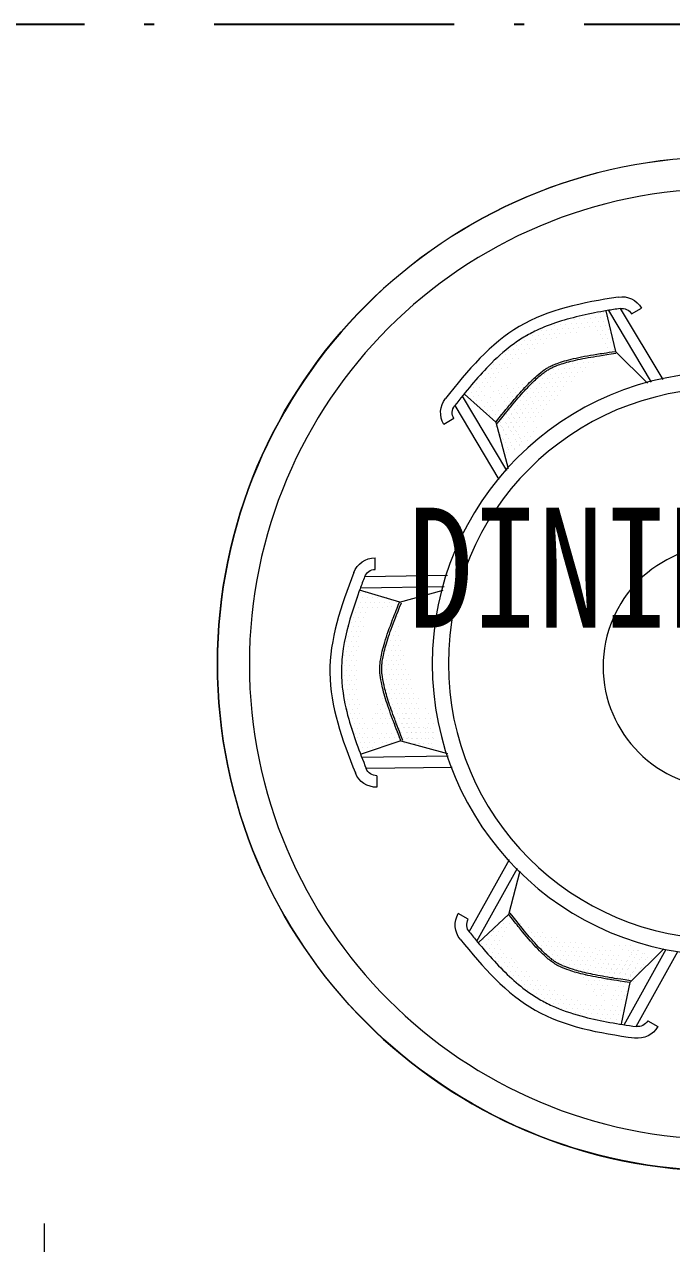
# Model space of a CAD drawing. Extents: x 164940 to 3842273, y 640355 to 1124023.
# Drawn here: x 3653367 to 3654986, y 1102627 to 1105677 of the extents above; entities that cross this region are included whole.
import ezdxf

# ---------------------------------------------------------------- set-up
doc = ezdxf.new("R2010")
doc.units = 0
doc.header["$LTSCALE"] = 1000
doc.header["$MEASUREMENT"] = 0
doc.linetypes.add('ACAD_ISO10W100', pattern=[18.5, 12, -3, 0.5, -3])
doc.linetypes.add('DOTE', pattern=[2.42, 2, -0.2, 0.02, -0.2])
doc.layers.add('-家具', color=33, linetype='Continuous', lineweight=9)
doc.layers.add('DOTE', color=1, linetype='DOTE')
doc.styles.add('-黑体', font='SIMHEI.TTF', dxfattribs={"width": 0.8})

# ---------------------------------------------------------------- blocks, each defined once
blk = doc.blocks.new('A$C24093FC7')
for p, q in [((294.6, 1002.7), (174.9, 802.3)), ((262.7, 987.2), (234.5, 1003.8)), ((328.3, 997.2), (207.3, 794.6)), ((740.5, 755.2), (615.3, 545.8)), ((761.5, 728.6), (637.1, 520.3)), ((739.1, 752.5), (739.1, 752.5)), ((764.4, 692), (792.6, 675.4)), ((986.3, 266.1), (986.5, 298.8)), ((1015.6, 246.2), (782.3, 249.7)), ((1027.7, 214.3), (791.8, 217.8)), ((911.1, 173.2), (911.1, 173.2)), ((1024.2, -263.7), (780.3, -260)), ((1021.3, -263.9), (1021.3, -263.9)), ((1011.7, -295.2), (769.2, -291.6)), ((981.5, -316), (981.2, -348.7)), ((699.4, -782.9), (584.5, -576.8)), ((721, -756.5), (607.4, -552.6)), ((723.6, -721.1), (752, -705)), ((250.2, -1023.8), (132.1, -811.9)), ((283.8, -1018.9), (165, -805.8)), ((217.1, -1008), (188.6, -1024.1))]:
    blk.add_line(p, q)
at = {"color": 8}
for p, q in [((307.4, 880.8), (334.9, 996)), ((308.1, 881.5), (217.6, 791.9)), ((917.5, 173.9), (794.6, 207.5)), ((267.9, -900), (291.8, -1016))]:
    blk.add_line(p, q, dxfattribs=at)
at = {"color": 8, "linetype": 'Continuous'}
for p, q in [((327, 967), (327, 967)), ((334, 978.7), (334, 978.7)), ((341, 990.4), (341, 990.4)), ((342.2, 965.9), (342.2, 965.9)), ((349.2, 977.6), (349.2, 977.6)), ((356.2, 989.3), (356.2, 989.3)), ((357.4, 964.7), (357.4, 964.7)), ((364.4, 976.4), (364.4, 976.4)), ((371.4, 988.2), (371.4, 988.2)), ((372.6, 963.6), (372.6, 963.6)), ((379.6, 975.3), (379.6, 975.3)), ((394.8, 974.2), (394.8, 974.2)), ((410, 973), (410, 973)), ((425.2, 971.9), (425.2, 971.9)), ((440.4, 970.7), (440.4, 970.7)), ((321.2, 930.7), (321.2, 930.7)), ((328.2, 942.5), (328.2, 942.5)), ((335.2, 954.2), (335.2, 954.2)), ((336.4, 929.6), (336.4, 929.6)), ((343.4, 941.3), (343.4, 941.3)), ((350.4, 953), (350.4, 953)), ((358.6, 940.2), (358.6, 940.2)), ((365.6, 951.9), (365.6, 951.9)), ((380.8, 950.7), (380.8, 950.7)), ((387.8, 962.4), (387.8, 962.4)), ((396, 949.6), (396, 949.6)), ((403, 961.3), (403, 961.3)), ((411.2, 948.5), (411.2, 948.5)), ((418.2, 960.2), (418.2, 960.2)), ((419.4, 935.6), (419.4, 935.6)), ((426.4, 947.3), (426.4, 947.3)), ((433.4, 959), (433.4, 959)), ((434.7, 934.5), (434.7, 934.5)), ((441.7, 946.2), (441.7, 946.2)), ((448.7, 957.9), (448.7, 957.9)), ((449.9, 933.3), (449.9, 933.3)), ((456.9, 945), (456.9, 945)), ((463.9, 956.7), (463.9, 956.7)), ((465.1, 932.2), (465.1, 932.2)), ((472.1, 943.9), (472.1, 943.9)), ((479.1, 955.6), (479.1, 955.6)), ((480.3, 931), (480.3, 931)), ((487.3, 942.7), (487.3, 942.7)), ((494.3, 954.4), (494.3, 954.4)), ((495.5, 929.9), (495.5, 929.9)), ((502.5, 941.6), (502.5, 941.6)), ((517.7, 940.5), (517.7, 940.5)), ((532.9, 939.3), (532.9, 939.3)), ((314.2, 919), (314.2, 919)), ((322.4, 906.2), (322.4, 906.2)), ((329.4, 917.9), (329.4, 917.9)), ((337.6, 905), (337.6, 905)), ((344.6, 916.7), (344.6, 916.7)), ((351.6, 928.5), (351.6, 928.5)), ((473.3, 919.3), (473.3, 919.3)), ((488.5, 918.2), (488.5, 918.2)), ((503.7, 917), (503.7, 917)), ((510.7, 928.7), (510.7, 928.7)), ((511.9, 904.2), (511.9, 904.2)), ((518.9, 915.9), (518.9, 915.9)), ((525.9, 927.6), (525.9, 927.6)), ((527.1, 903), (527.1, 903)), ((534.1, 914.7), (534.1, 914.7)), ((541.1, 926.5), (541.1, 926.5)), ((542.3, 901.9), (542.3, 901.9)), ((549.3, 913.6), (549.3, 913.6)), ((556.3, 925.3), (556.3, 925.3)), ((557.6, 900.8), (557.6, 900.8)), ((564.5, 912.5), (564.5, 912.5)), ((572.8, 899.6), (572.8, 899.6)), ((579.8, 911.3), (579.8, 911.3)), ((588, 898.5), (588, 898.5)), ((305.5, 875.7), (305.5, 875.7)), ((312.5, 887.4), (312.5, 887.4)), ((330.6, 893.3), (330.6, 893.3)), ((345.6, 865.3), (345.6, 865.3)), ((391.3, 861.8), (391.3, 861.8)), ((406.5, 860.7), (406.5, 860.7)), ((535.3, 890.2), (535.3, 890.2)), ((550.6, 889), (550.6, 889)), ((558.8, 876.2), (558.8, 876.2)), ((565.8, 887.9), (565.8, 887.9)), ((574, 875), (574, 875)), ((581, 886.8), (581, 886.8)), ((582.2, 862.2), (582.2, 862.2)), ((589.2, 873.9), (589.2, 873.9)), ((596.2, 885.6), (596.2, 885.6)), ((597.4, 861), (597.4, 861)), ((604.4, 872.8), (604.4, 872.8)), ((611.4, 884.5), (611.4, 884.5)), ((619.6, 871.6), (619.6, 871.6)), ((369.1, 851.3), (369.1, 851.3)), ((384.3, 850.1), (384.3, 850.1)), ((392.5, 837.3), (392.5, 837.3)), ((399.5, 849), (399.5, 849)), ((407.7, 836.1), (407.7, 836.1)), ((414.7, 847.8), (414.7, 847.8)), ((422.9, 835), (422.9, 835)), ((429.9, 846.7), (429.9, 846.7)), ((438.1, 833.8), (438.1, 833.8)), ((445.1, 845.6), (445.1, 845.6)), ((453.3, 832.7), (453.3, 832.7)), ((460.3, 844.4), (460.3, 844.4)), ((468.5, 831.6), (468.5, 831.6)), ((475.5, 843.3), (475.5, 843.3)), ((483.7, 830.4), (483.7, 830.4)), ((498.9, 829.3), (498.9, 829.3)), ((605.6, 848.2), (605.6, 848.2)), ((612.6, 859.9), (612.6, 859.9)), ((613.8, 835.3), (613.8, 835.3)), ((620.8, 847.1), (620.8, 847.1)), ((627.8, 858.8), (627.8, 858.8)), ((629, 834.2), (629, 834.2)), ((636, 845.9), (636, 845.9)), ((643, 857.6), (643, 857.6)), ((644.2, 833.1), (644.2, 833.1)), ((651.2, 844.8), (651.2, 844.8)), ((659.4, 831.9), (659.4, 831.9)), ((674.7, 830.8), (674.7, 830.8)), ((400.7, 824.4), (400.7, 824.4)), ((415.9, 823.3), (415.9, 823.3)), ((424.1, 810.4), (424.1, 810.4)), ((431.1, 822.1), (431.1, 822.1)), ((432.3, 797.6), (432.3, 797.6)), ((439.3, 809.3), (439.3, 809.3)), ((446.3, 821), (446.3, 821)), ((447.5, 796.4), (447.5, 796.4)), ((454.5, 808.1), (454.5, 808.1)), ((461.5, 819.8), (461.5, 819.8)), ((462.7, 795.3), (462.7, 795.3)), ((469.7, 807), (469.7, 807)), ((476.7, 818.7), (476.7, 818.7)), ((477.9, 794.1), (477.9, 794.1)), ((484.9, 805.8), (484.9, 805.8)), ((491.9, 817.6), (491.9, 817.6)), ((493.2, 793), (493.2, 793)), ((500.2, 804.7), (500.2, 804.7)), ((507.2, 816.4), (507.2, 816.4)), ((508.4, 791.9), (508.4, 791.9)), ((515.4, 803.6), (515.4, 803.6)), ((522.4, 815.3), (522.4, 815.3)), ((530.6, 802.4), (530.6, 802.4)), ((545.8, 801.3), (545.8, 801.3)), ((637.2, 821.3), (637.2, 821.3)), ((645.5, 808.5), (645.5, 808.5)), ((652.4, 820.2), (652.4, 820.2)), ((653.7, 795.6), (653.7, 795.6)), ((660.7, 807.3), (660.7, 807.3)), ((667.7, 819.1), (667.7, 819.1)), ((668.9, 794.5), (668.9, 794.5)), ((675.9, 806.2), (675.9, 806.2)), ((682.9, 817.9), (682.9, 817.9)), ((684.1, 793.4), (684.1, 793.4)), ((691.1, 805.1), (691.1, 805.1)), ((699.3, 792.2), (699.3, 792.2)), ((455.7, 783.6), (455.7, 783.6)), ((464, 770.7), (464, 770.7)), ((470.9, 782.4), (470.9, 782.4)), ((472.2, 757.9), (472.2, 757.9)), ((479.2, 769.6), (479.2, 769.6)), ((486.2, 781.3), (486.2, 781.3)), ((494.4, 768.4), (494.4, 768.4)), ((501.4, 780.1), (501.4, 780.1)), ((509.6, 767.3), (509.6, 767.3)), ((516.6, 779), (516.6, 779)), ((523.6, 790.7), (523.6, 790.7)), ((524.8, 766.1), (524.8, 766.1)), ((531.8, 777.9), (531.8, 777.9)), ((538.8, 789.6), (538.8, 789.6)), ((540, 765), (540, 765)), ((547, 776.7), (547, 776.7)), ((555.2, 763.9), (555.2, 763.9)), ((559.3, 768.5), (559.3, 768.5)), ((562.2, 775.6), (562.2, 775.6)), ((566.3, 780.2), (566.3, 780.2)), ((569.2, 787.3), (569.2, 787.3)), ((581.5, 779.1), (581.5, 779.1)), ((588.5, 790.8), (588.5, 790.8)), ((589.7, 766.2), (589.7, 766.2)), ((596.7, 777.9), (596.7, 777.9)), ((605, 765.1), (605, 765.1)), ((612, 776.8), (612, 776.8)), ((614.8, 783.9), (614.8, 783.9)), ((620.2, 763.9), (620.2, 763.9)), ((630, 782.7), (630, 782.7)), ((635.4, 762.8), (635.4, 762.8)), ((638.3, 769.9), (638.3, 769.9)), ((645.5, 682), (734, 760.7)), ((653.5, 768.7), (653.5, 768.7)), ((661.9, 782.8), (661.9, 782.8)), ((677.1, 781.6), (677.1, 781.6)), ((678.3, 757.1), (678.3, 757.1)), ((685.3, 768.8), (685.3, 768.8)), ((692.3, 780.5), (692.3, 780.5)), ((700.5, 767.6), (700.5, 767.6)), ((707.5, 779.4), (707.5, 779.4)), ((715.7, 766.5), (715.7, 766.5)), ((730.9, 765.4), (730.9, 765.4)), ((480.4, 745), (480.4, 745)), ((487.4, 756.7), (487.4, 756.7)), ((495.6, 743.9), (495.6, 743.9)), ((502.6, 755.6), (502.6, 755.6)), ((503.8, 731), (503.8, 731)), ((510.8, 742.7), (510.8, 742.7)), ((517.8, 754.4), (517.8, 754.4)), ((519, 729.9), (519, 729.9)), ((526, 741.6), (526, 741.6)), ((533, 753.3), (533, 753.3)), ((538.3, 733.4), (538.3, 733.4)), ((541.2, 740.4), (541.2, 740.4)), ((548.2, 752.2), (548.2, 752.2)), ((553.5, 732.2), (553.5, 732.2)), ((560.5, 743.9), (560.5, 743.9)), ((567.5, 755.6), (567.5, 755.6)), ((568.8, 731.1), (568.8, 731.1)), ((575.8, 742.8), (575.8, 742.8)), ((584, 729.9), (584, 729.9)), ((598, 753.4), (598, 753.4)), ((599.2, 728.8), (599.2, 728.8)), ((606.2, 740.5), (606.2, 740.5)), ((613.2, 752.2), (613.2, 752.2)), ((614.4, 727.6), (614.4, 727.6)), ((621.4, 739.4), (621.4, 739.4)), ((628.4, 751.1), (628.4, 751.1)), ((646.2, 727.7), (646.2, 727.7)), ((653.2, 739.4), (653.2, 739.4)), ((660.2, 751.1), (660.2, 751.1)), ((661.4, 726.6), (661.4, 726.6)), ((668.4, 738.3), (668.4, 738.3)), ((676.6, 725.4), (676.6, 725.4)), ((676.6, 725.4), (676.6, 725.4)), ((686.5, 744.2), (686.5, 744.2)), ((693.5, 755.9), (693.5, 755.9)), ((701.7, 743.1), (701.7, 743.1)), ((708.7, 754.8), (708.7, 754.8)), ((723.9, 753.6), (723.9, 753.6)), ((512, 718.2), (512, 718.2)), ((517.3, 698.2), (517.3, 698.2)), ((524.3, 709.9), (524.3, 709.9)), ((531.3, 721.6), (531.3, 721.6)), ((532.5, 697.1), (532.5, 697.1)), ((539.5, 708.8), (539.5, 708.8)), ((546.5, 720.5), (546.5, 720.5)), ((547.8, 695.9), (547.8, 695.9)), ((554.8, 707.7), (554.8, 707.7)), ((561.8, 719.4), (561.8, 719.4)), ((563, 694.8), (563, 694.8)), ((570, 706.5), (570, 706.5)), ((571.4, 708.9), (571.4, 708.9)), ((577, 718.2), (577, 718.2)), ((578.2, 693.7), (578.2, 693.7)), ((579.6, 696), (579.6, 696)), ((585.2, 705.4), (585.2, 705.4)), ((586.6, 707.7), (586.6, 707.7)), ((592.2, 717.1), (592.2, 717.1)), ((593.4, 692.5), (593.4, 692.5)), ((594.8, 694.9), (594.8, 694.9)), ((600.4, 704.2), (600.4, 704.2)), ((601.8, 706.6), (601.8, 706.6)), ((607.4, 715.9), (607.4, 715.9)), ((608.6, 691.4), (608.6, 691.4)), ((610, 693.7), (610, 693.7)), ((615.6, 703.1), (615.6, 703.1)), ((617, 705.4), (617, 705.4)), ((625.2, 692.6), (625.2, 692.6)), ((625.2, 692.6), (625.2, 692.6)), ((632.2, 704.3), (632.2, 704.3)), ((632.2, 704.3), (632.2, 704.3)), ((639.2, 716), (639.2, 716)), ((639.2, 716), (639.2, 716)), ((640.4, 691.4), (640.4, 691.4)), ((640.4, 691.4), (640.4, 691.4)), ((647.4, 703.2), (647.4, 703.2)), ((647.4, 703.2), (647.4, 703.2)), ((654.4, 714.9), (654.4, 714.9)), ((654.4, 714.9), (654.4, 714.9)), ((662.6, 702), (662.6, 702)), ((662.6, 702), (662.6, 702)), ((669.6, 713.7), (669.6, 713.7)), ((669.6, 713.7), (669.6, 713.7)), ((532.2, 667.1), (532.2, 667.1)), ((540.4, 654.3), (540.4, 654.3)), ((540.8, 684.2), (540.8, 684.2)), ((556, 683.1), (556, 683.1)), ((564.2, 670.2), (564.2, 670.2)), ((571.2, 681.9), (571.2, 681.9)), ((579.4, 669.1), (579.4, 669.1)), ((586.4, 680.8), (586.4, 680.8)), ((587.6, 656.2), (587.6, 656.2)), ((589, 658.6), (589, 658.6)), ((594.6, 667.9), (594.6, 667.9)), ((596, 670.3), (596, 670.3)), ((601.6, 679.7), (601.6, 679.7)), ((602.8, 655.1), (602.8, 655.1)), ((603, 682), (603, 682)), ((604.2, 657.5), (604.2, 657.5)), ((604.2, 657.5), (604.2, 657.5)), ((609.8, 666.8), (609.8, 666.8)), ((645.5, 682), (610.6, 550.9)), ((611.2, 669.2), (611.2, 669.2)), ((611.2, 669.2), (611.2, 669.2)), ((616.8, 678.5), (616.8, 678.5)), ((618.2, 680.9), (618.2, 680.9)), ((618.2, 680.9), (618.2, 680.9)), ((623.3, 657.7), (623.3, 657.7)), ((624.7, 660.1), (624.7, 660.1)), ((624.7, 660.1), (624.7, 660.1)), ((626.4, 668), (626.4, 668)), ((626.4, 668), (626.4, 668)), ((630.3, 669.4), (630.3, 669.4)), ((631.7, 671.8), (631.7, 671.8)), ((631.7, 671.8), (631.7, 671.8)), ((633.4, 679.7), (633.4, 679.7)), ((633.4, 679.7), (633.4, 679.7)), ((639.9, 658.9), (639.9, 658.9)), ((639.9, 658.9), (639.9, 658.9)), ((646.9, 670.6), (646.9, 670.6)), ((548.6, 641.4), (548.6, 641.4)), ((555.6, 653.1), (555.6, 653.1)), ((556.8, 628.6), (556.8, 628.6)), ((563.8, 640.3), (563.8, 640.3)), ((572.1, 627.4), (572.1, 627.4)), ((575, 635.2), (575, 635.2)), ((579.1, 639.1), (579.1, 639.1)), ((582, 646.9), (582, 646.9)), ((587.3, 626.3), (587.3, 626.3)), ((590.2, 634), (590.2, 634)), ((590.2, 634), (590.2, 634)), ((597.2, 645.7), (597.2, 645.7)), ((597.2, 645.7), (597.2, 645.7)), ((603.7, 624.9), (603.7, 624.9)), ((603.7, 624.9), (603.7, 624.9)), ((610.7, 636.6), (610.7, 636.6)), ((610.7, 636.6), (610.7, 636.6)), ((616.3, 646), (616.3, 646)), ((617.7, 648.3), (617.7, 648.3)), ((617.7, 648.3), (617.7, 648.3)), ((619.4, 623), (619.4, 623)), ((619.4, 623), (619.4, 623)), ((625, 632.4), (625, 632.4)), ((626.4, 634.7), (626.4, 634.7)), ((626.4, 634.7), (626.4, 634.7)), ((632, 644.1), (632, 644.1)), ((633.4, 646.4), (633.4, 646.4)), ((633.4, 646.4), (633.4, 646.4)), ((579.1, 617.7), (579.1, 617.7)), ((580.3, 614.6), (580.3, 614.6)), ((592.6, 608.6), (592.6, 608.6)), ((593.8, 605.5), (593.8, 605.5)), ((600.8, 617.2), (600.8, 617.2)), ((609.5, 603.6), (609.5, 603.6)), ((612.4, 611.3), (612.4, 611.3)), ((612.4, 611.3), (612.4, 611.3)), ((616.9, 596), (616.9, 596)), ((616.9, 596), (616.9, 596)), ((916.5, 174.2), (1030, 208)), ((924.8, 173), (924.8, 173)), ((946, 173.9), (946, 173.9)), ((953, 187.4), (953, 187.4)), ((959.6, 173.7), (959.6, 173.7)), ((966.6, 187.2), (966.6, 187.2)), ((973.3, 173.5), (973.3, 173.5)), ((980.3, 187), (980.3, 187)), ((986.9, 173.3), (986.9, 173.3)), ((993.9, 186.8), (993.9, 186.8)), ((1000.5, 173.1), (1000.5, 173.1)), ((1001, 200.3), (1001, 200.3)), ((1007.6, 186.6), (1007.6, 186.6)), ((1014.2, 172.9), (1014.2, 172.9)), ((1014.6, 200.1), (1014.6, 200.1)), ((1021.2, 186.4), (1021.2, 186.4)), ((1027.8, 172.6), (1027.8, 172.6)), ((1028.2, 199.9), (1028.2, 199.9)), ((1034.9, 186.2), (1034.9, 186.2)), ((1041.5, 172.4), (1041.5, 172.4)), ((939, 160.3), (939, 160.3)), ((952.6, 160.1), (952.6, 160.1)), ((966.2, 159.9), (966.2, 159.9)), ((979.9, 159.7), (979.9, 159.7)), ((993.5, 159.5), (993.5, 159.5)), ((1007.2, 159.3), (1007.2, 159.3)), ((1013.8, 145.6), (1013.8, 145.6)), ((1020.8, 159.1), (1020.8, 159.1)), ((1027.4, 145.4), (1027.4, 145.4)), ((1034.4, 158.9), (1034.4, 158.9)), ((1041.1, 145.2), (1041.1, 145.2)), ((921.7, 106), (921.7, 106)), ((922.2, 133.3), (922.2, 133.3)), ((1020, 104.5), (1020, 104.5)), ((1020.4, 131.8), (1020.4, 131.8)), ((1027, 118.1), (1027, 118.1)), ((1033.6, 104.3), (1033.6, 104.3)), ((1034, 131.6), (1034, 131.6)), ((1040.6, 117.9), (1040.6, 117.9)), ((1047.3, 104.1), (1047.3, 104.1)), ((1047.7, 131.4), (1047.7, 131.4)), ((1054.3, 117.7), (1054.3, 117.7)), ((1060.9, 103.9), (1060.9, 103.9)), ((921.3, 78.7), (921.3, 78.7)), ((928.4, 92.3), (928.4, 92.3)), ((935, 78.5), (935, 78.5)), ((942, 92.1), (942, 92.1)), ((948.6, 78.3), (948.6, 78.3)), ((1026.6, 90.8), (1026.6, 90.8)), ((1033.2, 77.1), (1033.2, 77.1)), ((1040.2, 90.6), (1040.2, 90.6)), ((1046.8, 76.9), (1046.8, 76.9)), ((1053.9, 90.4), (1053.9, 90.4)), ((1060.5, 76.6), (1060.5, 76.6)), ((913.9, 37.9), (913.9, 37.9)), ((914.3, 65.2), (914.3, 65.2)), ((920.9, 51.5), (920.9, 51.5)), ((927.5, 37.7), (927.5, 37.7)), ((927.9, 65), (927.9, 65)), ((934.6, 51.3), (934.6, 51.3)), ((941.2, 37.5), (941.2, 37.5)), ((941.6, 64.8), (941.6, 64.8)), ((948.2, 51.1), (948.2, 51.1)), ((954.8, 37.3), (954.8, 37.3)), ((1032.8, 49.8), (1032.8, 49.8)), ((1039.4, 36), (1039.4, 36)), ((1039.8, 63.3), (1039.8, 63.3)), ((1046.4, 49.6), (1046.4, 49.6)), ((1053.1, 35.8), (1053.1, 35.8)), ((1053.5, 63.1), (1053.5, 63.1)), ((1060.1, 49.4), (1060.1, 49.4)), ((1066.7, 35.6), (1066.7, 35.6)), ((1067.1, 62.9), (1067.1, 62.9)), ((1073.7, 49.2), (1073.7, 49.2)), ((906.9, 24.4), (906.9, 24.4)), ((913.5, 10.6), (913.5, 10.6)), ((920.5, 24.2), (920.5, 24.2)), ((927.1, 10.4), (927.1, 10.4)), ((934.2, 24), (934.2, 24)), ((940.8, 10.2), (940.8, 10.2)), ((947.8, 23.8), (947.8, 23.8)), ((954.4, 10), (954.4, 10)), ((961.4, 23.6), (961.4, 23.6)), ((968.1, 9.8), (968.1, 9.8)), ((1039, 8.8), (1039, 8.8)), ((1046, 22.3), (1046, 22.3)), ((1052.6, 8.5), (1052.6, 8.5)), ((1059.7, 22.1), (1059.7, 22.1)), ((1066.3, 8.3), (1066.3, 8.3)), ((1073.3, 21.9), (1073.3, 21.9)), ((1079.9, 8.1), (1079.9, 8.1)), ((892.4, -30), (892.4, -30)), ((899.4, -16.4), (899.4, -16.4)), ((906.1, -30.2), (906.1, -30.2)), ((906.5, -2.9), (906.5, -2.9)), ((913.1, -16.6), (913.1, -16.6)), ((919.7, -30.4), (919.7, -30.4)), ((920.1, -3.1), (920.1, -3.1)), ((926.7, -16.8), (926.7, -16.8)), ((933.3, -30.6), (933.3, -30.6)), ((933.7, -3.3), (933.7, -3.3)), ((940.4, -17.1), (940.4, -17.1)), ((947, -30.8), (947, -30.8)), ((947.4, -3.5), (947.4, -3.5)), ((954, -17.3), (954, -17.3)), ((960.6, -31), (960.6, -31)), ((961, -3.7), (961, -3.7)), ((967.6, -17.5), (967.6, -17.5)), ((1038.6, -18.5), (1038.6, -18.5)), ((1045.2, -32.3), (1045.2, -32.3)), ((1045.6, -5), (1045.6, -5)), ((1052.2, -18.7), (1052.2, -18.7)), ((1058.8, -32.5), (1058.8, -32.5)), ((1059.3, -5.2), (1059.3, -5.2)), ((1065.9, -18.9), (1065.9, -18.9)), ((1072.5, -32.7), (1072.5, -32.7)), ((1072.9, -5.4), (1072.9, -5.4)), ((1079.5, -19.1), (1079.5, -19.1)), ((885.4, -43.5), (885.4, -43.5)), ((892, -57.3), (892, -57.3)), ((899, -43.7), (899, -43.7)), ((905.6, -57.5), (905.6, -57.5)), ((912.7, -43.9), (912.7, -43.9)), ((919.3, -57.7), (919.3, -57.7)), ((926.3, -44.1), (926.3, -44.1)), ((932.9, -57.9), (932.9, -57.9)), ((939.9, -44.3), (939.9, -44.3)), ((946.6, -58.1), (946.6, -58.1)), ((953.6, -44.5), (953.6, -44.5)), ((960.2, -58.3), (960.2, -58.3)), ((967.2, -44.7), (967.2, -44.7)), ((1038.2, -45.8), (1038.2, -45.8)), ((1044.8, -59.6), (1044.8, -59.6)), ((1051.8, -46), (1051.8, -46)), ((1058.4, -59.8), (1058.4, -59.8)), ((1065.5, -46.2), (1065.5, -46.2)), ((1072.1, -60), (1072.1, -60)), ((1079.1, -46.4), (1079.1, -46.4)), ((863.4, -98.9), (863.4, -98.9)), ((877, -99.1), (877, -99.1)), ((877.9, -84.3), (877.9, -84.3)), ((885, -70.8), (885, -70.8)), ((890.6, -99.3), (890.6, -99.3)), ((891.6, -84.5), (891.6, -84.5)), ((898.6, -71), (898.6, -71)), ((904.3, -99.5), (904.3, -99.5)), ((905.2, -84.7), (905.2, -84.7)), ((911.8, -98.5), (911.8, -98.5)), ((912.3, -71.2), (912.3, -71.2)), ((918.9, -84.9), (918.9, -84.9)), ((925.5, -98.7), (925.5, -98.7)), ((925.9, -71.4), (925.9, -71.4)), ((932.5, -85.2), (932.5, -85.2)), ((939.1, -98.9), (939.1, -98.9)), ((939.5, -71.6), (939.5, -71.6)), ((945.2, -100.1), (945.2, -100.1)), ((946.2, -85.4), (946.2, -85.4)), ((952.8, -99.1), (952.8, -99.1)), ((953.2, -71.8), (953.2, -71.8)), ((958.8, -100.4), (958.8, -100.4)), ((966.4, -99.3), (966.4, -99.3)), ((966.8, -72), (966.8, -72)), ((1037.4, -100.4), (1037.4, -100.4)), ((1037.8, -73.1), (1037.8, -73.1)), ((1044.4, -86.8), (1044.4, -86.8)), ((1051, -100.6), (1051, -100.6)), ((1051.4, -73.3), (1051.4, -73.3)), ((1058, -87), (1058, -87)), ((1064.6, -100.8), (1064.6, -100.8)), ((1065.1, -73.5), (1065.1, -73.5)), ((1071.7, -87.2), (1071.7, -87.2)), ((843.9, -127.3), (843.9, -127.3)), ((862.9, -126.2), (862.9, -126.2)), ((870, -112.7), (870, -112.7)), ((876.6, -126.4), (876.6, -126.4)), ((883.6, -112.9), (883.6, -112.9)), ((890.2, -126.6), (890.2, -126.6)), ((897.2, -113.1), (897.2, -113.1)), ((903.9, -126.8), (903.9, -126.8)), ((910.9, -113.3), (910.9, -113.3)), ((917.5, -127), (917.5, -127)), ((924.5, -113.5), (924.5, -113.5)), ((931.1, -127.2), (931.1, -127.2)), ((938.2, -113.7), (938.2, -113.7)), ((958.4, -127.6), (958.4, -127.6)), ((965.5, -114.1), (965.5, -114.1)), ((972.1, -127.8), (972.1, -127.8)), ((979.1, -114.3), (979.1, -114.3)), ((1030.3, -113.9), (1030.3, -113.9)), ((1037, -127.7), (1037, -127.7)), ((1044, -114.1), (1044, -114.1)), ((1050.6, -127.9), (1050.6, -127.9)), ((1057.6, -114.3), (1057.6, -114.3)), ((1064.2, -128.1), (1064.2, -128.1)), ((822.8, -168), (822.8, -168)), ((829.8, -154.4), (829.8, -154.4)), ((836.4, -168.2), (836.4, -168.2)), ((836.8, -140.9), (836.8, -140.9)), ((843.5, -154.6), (843.5, -154.6)), ((862.5, -153.5), (862.5, -153.5)), ((869.1, -167.2), (869.1, -167.2)), ((869.6, -139.9), (869.6, -139.9)), ((876.2, -153.7), (876.2, -153.7)), ((882.8, -167.4), (882.8, -167.4)), ((883.2, -140.1), (883.2, -140.1)), ((889.8, -153.9), (889.8, -153.9)), ((892.6, -153.9), (892.6, -153.9)), ((896.4, -167.6), (896.4, -167.6)), ((896.8, -140.4), (896.8, -140.4)), ((899.2, -167.7), (899.2, -167.7)), ((899.6, -140.4), (899.6, -140.4)), ((903.5, -154.1), (903.5, -154.1)), ((906.2, -154.1), (906.2, -154.1)), ((910.1, -167.8), (910.1, -167.8)), ((910.5, -140.6), (910.5, -140.6)), ((912.8, -167.9), (912.8, -167.9)), ((917.1, -154.3), (917.1, -154.3)), ((923.7, -168), (923.7, -168)), ((924.1, -140.8), (924.1, -140.8)), ((930.7, -154.5), (930.7, -154.5)), ((937.3, -168.2), (937.3, -168.2)), ((944.4, -154.7), (944.4, -154.7)), ((951, -168.5), (951, -168.5)), ((951.4, -141.2), (951.4, -141.2)), ((958, -154.9), (958, -154.9)), ((964.6, -168.7), (964.6, -168.7)), ((965, -141.4), (965, -141.4)), ((971.7, -155.1), (971.7, -155.1)), ((978.3, -168.9), (978.3, -168.9)), ((978.7, -141.6), (978.7, -141.6)), ((985.8, -167.8), (985.8, -167.8)), ((986.3, -140.5), (986.3, -140.5)), ((992.9, -154.3), (992.9, -154.3)), ((1015.9, -168.3), (1015.9, -168.3)), ((1022.9, -154.7), (1022.9, -154.7)), ((1029.5, -168.5), (1029.5, -168.5)), ((1029.9, -141.2), (1029.9, -141.2)), ((1036.5, -154.9), (1036.5, -154.9)), ((1043.2, -168.7), (1043.2, -168.7)), ((1043.6, -141.4), (1043.6, -141.4)), ((1050.2, -155.1), (1050.2, -155.1)), ((1056.8, -168.9), (1056.8, -168.9)), ((1057.2, -141.6), (1057.2, -141.6)), ((822.4, -195.2), (822.4, -195.2)), ((824.5, -192.7), (824.5, -192.7)), ((829.4, -181.7), (829.4, -181.7)), ((836, -195.4), (836, -195.4)), ((837.6, -180.4), (837.6, -180.4)), ((843, -181.9), (843, -181.9)), ((844.2, -194.1), (844.2, -194.1)), ((844.2, -194.1), (844.2, -194.1)), ((851.2, -180.6), (851.2, -180.6)), ((857.8, -194.3), (857.8, -194.3)), ((857.8, -194.3), (857.8, -194.3)), ((862.1, -180.8), (862.1, -180.8)), ((864.9, -180.8), (864.9, -180.8)), ((868.7, -194.5), (868.7, -194.5)), ((871.5, -194.5), (871.5, -194.5)), ((871.5, -194.5), (871.5, -194.5)), ((875.8, -181), (875.8, -181)), ((878.5, -181), (878.5, -181)), ((882.4, -194.7), (882.4, -194.7)), ((885.1, -194.8), (885.1, -194.8)), ((885.1, -194.8), (885.1, -194.8)), ((889.4, -181.2), (889.4, -181.2)), ((892.1, -181.2), (892.1, -181.2)), ((896, -194.9), (896, -194.9)), ((898.8, -195), (898.8, -195)), ((898.8, -195), (898.8, -195)), ((903, -181.4), (903, -181.4)), ((905.8, -181.4), (905.8, -181.4)), ((912.4, -195.2), (912.4, -195.2)), ((912.4, -195.2), (912.4, -195.2)), ((916.7, -181.6), (916.7, -181.6)), ((919.4, -181.6), (919.4, -181.6)), ((926, -195.4), (926, -195.4)), ((926, -195.4), (926, -195.4)), ((939.7, -195.6), (939.7, -195.6)), ((939.7, -195.6), (939.7, -195.6)), ((953.3, -195.8), (953.3, -195.8)), ((967, -196), (967, -196)), ((980.6, -196.2), (980.6, -196.2)), ((992.5, -181.6), (992.5, -181.6)), ((1008.8, -181.8), (1008.8, -181.8)), ((1015.5, -195.6), (1015.5, -195.6)), ((1022.5, -182), (1022.5, -182)), ((1029.1, -195.8), (1029.1, -195.8)), ((1036.1, -182.2), (1036.1, -182.2)), ((1042.7, -196), (1042.7, -196)), ((1049.8, -182.4), (1049.8, -182.4)), ((913.4, -218), (782.4, -253.4)), ((821.2, -211.5), (821.2, -211.5)), ((823.3, -208.9), (823.3, -208.9)), ((824.6, -236.3), (824.6, -236.3)), ((824.6, -236.3), (824.6, -236.3)), ((827.4, -226), (827.4, -226)), ((834.9, -211.7), (834.9, -211.7)), ((835.6, -224.7), (835.6, -224.7)), ((835.6, -224.7), (835.6, -224.7)), ((843.1, -210.4), (843.1, -210.4)), ((843.1, -210.4), (843.1, -210.4)), ((849.3, -224.9), (849.3, -224.9)), ((849.3, -224.9), (849.3, -224.9)), ((856.7, -210.6), (856.7, -210.6)), ((856.7, -210.6), (856.7, -210.6)), ((860.1, -225.1), (860.1, -225.1)), ((862.9, -225.1), (862.9, -225.1)), ((862.9, -225.1), (862.9, -225.1)), ((867.6, -210.7), (867.6, -210.7)), ((870.3, -210.8), (870.3, -210.8)), ((870.3, -210.8), (870.3, -210.8)), ((873.8, -225.3), (873.8, -225.3)), ((876.5, -225.3), (876.5, -225.3)), ((876.5, -225.3), (876.5, -225.3)), ((881.2, -210.9), (881.2, -210.9)), ((884, -211), (884, -211)), ((884, -211), (884, -211)), ((890.6, -224.7), (890.6, -224.7)), ((890.6, -224.7), (890.6, -224.7)), ((891.7, -208.5), (891.7, -208.5)), ((891.7, -208.5), (891.7, -208.5)), ((894.9, -211.2), (894.9, -211.2)), ((897.6, -211.2), (897.6, -211.2)), ((897.6, -211.2), (897.6, -211.2)), ((904.2, -224.9), (904.2, -224.9)), ((905.4, -208.7), (905.4, -208.7)), ((905.4, -208.7), (905.4, -208.7)), ((913.4, -218), (1025.8, -255.3)), ((919, -208.9), (919, -208.9)), ((919, -208.9), (919, -208.9)), ((932.7, -209.1), (932.7, -209.1)), ((932.7, -209.1), (932.7, -209.1)), ((939.3, -222.9), (939.3, -222.9)), ((939.3, -222.9), (939.3, -222.9)), ((946.3, -209.3), (946.3, -209.3)), ((946.3, -209.3), (946.3, -209.3)), ((952.9, -223.1), (952.9, -223.1)), ((952.9, -223.1), (952.9, -223.1)), ((959.9, -209.5), (959.9, -209.5)), ((966.6, -223.3), (966.6, -223.3)), ((966.6, -223.3), (966.6, -223.3)), ((973.6, -209.7), (973.6, -209.7)), ((987.8, -222.4), (987.8, -222.4)), ((994.4, -236.2), (994.4, -236.2)), ((994.8, -208.9), (994.8, -208.9)), ((1001.4, -222.6), (1001.4, -222.6)), ((1008, -236.4), (1008, -236.4)), ((1008.4, -209.1), (1008.4, -209.1)), ((1015.1, -222.8), (1015.1, -222.8)), ((1021.7, -236.6), (1021.7, -236.6)), ((1022.1, -209.3), (1022.1, -209.3)), ((1028.7, -223), (1028.7, -223)), ((1035.7, -209.5), (1035.7, -209.5)), ((1014.6, -250.1), (1014.6, -250.1)), ((1028.3, -250.3), (1028.3, -250.3)), ((609.4, -707.6), (577, -584.4)), ((605.6, -702.4), (605.6, -702.4)), ((609.1, -706.6), (695.2, -788)), ((612.2, -714.4), (612.2, -714.4)), ((552.7, -745.2), (552.7, -745.2)), ((576.5, -732), (576.5, -732)), ((608.3, -733), (608.3, -733)), ((615, -744.9), (615, -744.9)), ((621.6, -756.8), (621.6, -756.8)), ((623.6, -732.3), (623.6, -732.3)), ((630.2, -744.2), (630.2, -744.2)), ((636.9, -756.1), (636.9, -756.1)), ((638.8, -731.6), (638.8, -731.6)), ((645.5, -743.5), (645.5, -743.5)), ((652.1, -755.5), (652.1, -755.5)), ((405, -788.5), (405, -788.5)), ((420.2, -787.8), (420.2, -787.8)), ((435.5, -787.2), (435.5, -787.2)), ((450.7, -786.5), (450.7, -786.5)), ((466, -785.8), (466, -785.8)), ((474.6, -773.2), (474.6, -773.2)), ((481.2, -785.1), (481.2, -785.1)), ((489.8, -772.5), (489.8, -772.5)), ((496.4, -784.4), (496.4, -784.4)), ((505, -771.8), (505, -771.8)), ((511.7, -783.7), (511.7, -783.7)), ((513.6, -759.2), (513.6, -759.2)), ((520.3, -771.1), (520.3, -771.1)), ((526.9, -783), (526.9, -783)), ((528.9, -758.5), (528.9, -758.5)), ((535.5, -770.4), (535.5, -770.4)), ((542.1, -782.4), (542.1, -782.4)), ((544.1, -757.8), (544.1, -757.8)), ((550.7, -769.8), (550.7, -769.8)), ((628.3, -768.7), (628.3, -768.7)), ((634.9, -780.7), (634.9, -780.7)), ((643.5, -768.1), (643.5, -768.1)), ((650.1, -780), (650.1, -780)), ((658.7, -767.4), (658.7, -767.4)), ((665.4, -779.3), (665.4, -779.3)), ((672, -791.2), (672, -791.2)), ((674, -766.7), (674, -766.7)), ((680.6, -778.6), (680.6, -778.6)), ((687.3, -790.5), (687.3, -790.5)), ((267.9, -900), (171.8, -804.3)), ((227.5, -816.9), (227.5, -816.9)), ((230.7, -817.5), (230.7, -817.5)), ((242.1, -809.8), (242.1, -809.8)), ((245.4, -810.4), (245.4, -810.4)), ((248.7, -821.7), (248.7, -821.7)), ((257.3, -809.1), (257.3, -809.1)), ((262.6, -815.6), (262.6, -815.6)), ((264, -821), (264, -821)), ((265.9, -796.5), (265.9, -796.5)), ((272.6, -808.4), (272.6, -808.4)), ((281.2, -795.8), (281.2, -795.8)), ((287.8, -807.8), (287.8, -807.8)), ((296.4, -795.2), (296.4, -795.2)), ((298.3, -823.7), (298.3, -823.7)), ((311.6, -794.5), (311.6, -794.5)), ((313.6, -823), (313.6, -823)), ((322.2, -810.4), (322.2, -810.4)), ((328.8, -822.3), (328.8, -822.3)), ((337.4, -809.7), (337.4, -809.7)), ((344.1, -821.7), (344.1, -821.7)), ((346, -797.1), (346, -797.1)), ((352.7, -809.1), (352.7, -809.1)), ((359.3, -821), (359.3, -821)), ((365.9, -802.5), (365.9, -802.5)), ((372.6, -814.4), (372.6, -814.4)), ((381.2, -801.8), (381.2, -801.8)), ((387.8, -813.7), (387.8, -813.7)), ((394.5, -825.6), (394.5, -825.6)), ((396.4, -801.1), (396.4, -801.1)), ((403.1, -813), (403.1, -813)), ((409.7, -825), (409.7, -825)), ((411.7, -800.4), (411.7, -800.4)), ((418.3, -812.4), (418.3, -812.4)), ((424.9, -824.3), (424.9, -824.3)), ((426.9, -799.8), (426.9, -799.8)), ((433.5, -811.7), (433.5, -811.7)), ((440.2, -823.6), (440.2, -823.6)), ((442.1, -799.1), (442.1, -799.1)), ((448.8, -811), (448.8, -811)), ((455.4, -822.9), (455.4, -822.9)), ((457.4, -798.4), (457.4, -798.4)), ((464, -810.3), (464, -810.3)), ((470.7, -822.2), (470.7, -822.2)), ((472.6, -797.7), (472.6, -797.7)), ((479.2, -809.6), (479.2, -809.6)), ((485.9, -821.5), (485.9, -821.5)), ((487.8, -797), (487.8, -797)), ((494.5, -808.9), (494.5, -808.9)), ((501.1, -820.8), (501.1, -820.8)), ((503.1, -796.3), (503.1, -796.3)), ((509.7, -808.2), (509.7, -808.2)), ((518.3, -795.6), (518.3, -795.6)), ((624.4, -817.8), (624.4, -817.8)), ((633, -805.2), (633, -805.2)), ((639.6, -817.1), (639.6, -817.1)), ((641.5, -792.6), (641.5, -792.6)), ((648.2, -804.5), (648.2, -804.5)), ((654.8, -816.4), (654.8, -816.4)), ((656.8, -791.9), (656.8, -791.9)), ((663.4, -803.8), (663.4, -803.8)), ((670.1, -815.7), (670.1, -815.7)), ((678.7, -803.1), (678.7, -803.1)), ((207.7, -832.3), (207.7, -832.3)), ((207.7, -832.3), (207.7, -832.3)), ((218, -829.6), (218, -829.6)), ((223.2, -836), (223.2, -836)), ((223.2, -836), (223.2, -836)), ((229.8, -847.9), (229.8, -847.9)), ((229.8, -847.9), (229.8, -847.9)), ((234.1, -828.9), (234.1, -828.9)), ((235.1, -857.4), (235.1, -857.4)), ((236.5, -859.8), (236.5, -859.8)), ((236.5, -859.8), (236.5, -859.8)), ((239.3, -835.3), (239.3, -835.3)), ((239.3, -835.3), (239.3, -835.3)), ((246, -847.2), (246, -847.2)), ((246, -847.2), (246, -847.2)), ((251.3, -856.7), (251.3, -856.7)), ((252.6, -859.1), (252.6, -859.1)), ((252.6, -859.1), (252.6, -859.1)), ((254, -828.2), (254, -828.2)), ((254, -828.2), (254, -828.2)), ((260.6, -840.1), (260.6, -840.1)), ((260.6, -840.1), (260.6, -840.1)), ((265.9, -849.6), (265.9, -849.6)), ((267.3, -852), (267.3, -852)), ((267.3, -852), (267.3, -852)), ((269.2, -827.5), (269.2, -827.5)), ((274.5, -837), (274.5, -837)), ((275.9, -839.4), (275.9, -839.4)), ((281.2, -848.9), (281.2, -848.9)), ((282.5, -851.3), (282.5, -851.3)), ((289.8, -836.3), (289.8, -836.3)), ((296.4, -848.2), (296.4, -848.2)), ((303, -860.1), (303, -860.1)), ((305, -835.6), (305, -835.6)), ((311.6, -847.5), (311.6, -847.5)), ((313, -849.9), (313, -849.9)), ((318.3, -859.5), (318.3, -859.5)), ((320.2, -834.9), (320.2, -834.9)), ((326.9, -846.9), (326.9, -846.9)), ((328.2, -849.3), (328.2, -849.3)), ((333.5, -858.8), (333.5, -858.8)), ((335.5, -834.3), (335.5, -834.3)), ((342.1, -846.2), (342.1, -846.2)), ((348.8, -858.1), (348.8, -858.1)), ((350.7, -833.6), (350.7, -833.6)), ((357.3, -845.5), (357.3, -845.5)), ((364, -857.4), (364, -857.4)), ((365.9, -832.9), (365.9, -832.9)), ((370.6, -838.9), (370.6, -838.9)), ((377.3, -850.8), (377.3, -850.8)), ((379.2, -826.3), (379.2, -826.3)), ((385.9, -838.2), (385.9, -838.2)), ((392.5, -850.2), (392.5, -850.2)), ((401.1, -837.6), (401.1, -837.6)), ((407.7, -849.5), (407.7, -849.5)), ((416.3, -836.9), (416.3, -836.9)), ((423, -848.8), (423, -848.8)), ((431.6, -836.2), (431.6, -836.2)), ((438.2, -848.1), (438.2, -848.1)), ((444.9, -860), (444.9, -860)), ((446.8, -835.5), (446.8, -835.5)), ((453.5, -847.4), (453.5, -847.4)), ((462.1, -834.8), (462.1, -834.8)), ((468.7, -846.7), (468.7, -846.7)), ((477.3, -834.1), (477.3, -834.1)), ((492.5, -833.4), (492.5, -833.4)), ((583.3, -856.3), (583.3, -856.3)), ((591.9, -843.7), (591.9, -843.7)), ((598.6, -855.6), (598.6, -855.6)), ((600.5, -831.1), (600.5, -831.1)), ((607.2, -843), (607.2, -843)), ((613.8, -854.9), (613.8, -854.9)), ((615.8, -830.4), (615.8, -830.4)), ((622.4, -842.3), (622.4, -842.3)), ((629.1, -854.2), (629.1, -854.2)), ((631, -829.7), (631, -829.7)), ((637.6, -841.6), (637.6, -841.6)), ((646.2, -829), (646.2, -829)), ((241.8, -869.4), (241.8, -869.4)), ((243.1, -871.8), (243.1, -871.8)), ((243.1, -871.8), (243.1, -871.8)), ((250.7, -883.6), (250.7, -883.6)), ((250.7, -883.6), (250.7, -883.6)), ((257.9, -868.6), (257.9, -868.6)), ((259.3, -871), (259.3, -871)), ((259.3, -871), (259.3, -871)), ((264.6, -880.6), (264.6, -880.6)), ((265.3, -876.5), (265.3, -876.5)), ((265.3, -876.5), (265.3, -876.5)), ((265.9, -883), (265.9, -883)), ((265.9, -883), (265.9, -883)), ((272, -888.4), (272, -888.4)), ((272, -888.4), (272, -888.4)), ((272.6, -861.5), (272.6, -861.5)), ((273.9, -863.9), (273.9, -863.9)), ((273.9, -863.9), (273.9, -863.9)), ((279.2, -873.4), (279.2, -873.4)), ((280.5, -875.8), (280.5, -875.8)), ((280.5, -875.8), (280.5, -875.8)), ((287.2, -887.7), (287.2, -887.7)), ((287.2, -887.7), (287.2, -887.7)), ((287.8, -860.8), (287.8, -860.8)), ((289.1, -863.2), (289.1, -863.2)), ((294.4, -872.7), (294.4, -872.7)), ((295.8, -875.1), (295.8, -875.1)), ((301.1, -884.7), (301.1, -884.7)), ((302.4, -887.1), (302.4, -887.1)), ((304.4, -862.5), (304.4, -862.5)), ((309.7, -872.1), (309.7, -872.1)), ((311, -874.5), (311, -874.5)), ((316.3, -884), (316.3, -884)), ((319.6, -861.9), (319.6, -861.9)), ((324.9, -871.4), (324.9, -871.4)), ((331.6, -883.3), (331.6, -883.3)), ((340.2, -870.7), (340.2, -870.7)), ((353.4, -894.5), (353.4, -894.5)), ((355.4, -870), (355.4, -870)), ((368.7, -893.8), (368.7, -893.8)), ((370.6, -869.3), (370.6, -869.3)), ((383.9, -862.8), (383.9, -862.8)), ((383.9, -893.2), (383.9, -893.2)), ((385.9, -868.6), (385.9, -868.6)), ((390.6, -874.7), (390.6, -874.7)), ((392.5, -880.6), (392.5, -880.6)), ((397.2, -886.6), (397.2, -886.6)), ((399.2, -862.1), (399.2, -862.1)), ((414.4, -861.4), (414.4, -861.4)), ((421, -873.3), (421, -873.3)), ((429.6, -860.7), (429.6, -860.7)), ((550.9, -882.1), (550.9, -882.1)), ((557.6, -894.1), (557.6, -894.1)), ((559.5, -869.5), (559.5, -869.5)), ((566.2, -881.5), (566.2, -881.5)), ((572.8, -893.4), (572.8, -893.4)), ((574.7, -868.9), (574.7, -868.9)), ((581.4, -880.8), (581.4, -880.8)), ((588, -892.7), (588, -892.7)), ((590, -868.2), (590, -868.2)), ((596.6, -880.1), (596.6, -880.1)), ((605.2, -867.5), (605.2, -867.5)), ((620.5, -866.8), (620.5, -866.8)), ((257.3, -895.6), (257.3, -895.6)), ((276.6, -924.9), (276.6, -924.9)), ((276.6, -924.9), (276.6, -924.9)), ((278.6, -900.3), (278.6, -900.3)), ((278.6, -900.3), (278.6, -900.3)), ((285.2, -912.3), (285.2, -912.3)), ((285.2, -912.3), (285.2, -912.3)), ((291.9, -924.2), (291.9, -924.2)), ((291.9, -924.2), (291.9, -924.2)), ((293.8, -899.7), (293.8, -899.7)), ((293.8, -899.7), (293.8, -899.7)), ((300.5, -911.6), (300.5, -911.6)), ((300.5, -911.6), (300.5, -911.6)), ((307.1, -923.5), (307.1, -923.5)), ((323, -895.9), (323, -895.9)), ((329.6, -907.8), (329.6, -907.8)), ((336.3, -919.7), (336.3, -919.7)), ((338.2, -895.2), (338.2, -895.2)), ((344.8, -907.1), (344.8, -907.1)), ((351.5, -919), (351.5, -919)), ((360.1, -906.4), (360.1, -906.4)), ((366.7, -918.4), (366.7, -918.4)), ((371.4, -924.4), (371.4, -924.4)), ((375.3, -905.8), (375.3, -905.8)), ((390.6, -905.1), (390.6, -905.1)), ((479.4, -922), (479.4, -922)), ((494.7, -921.3), (494.7, -921.3)), ((503.2, -908.7), (503.2, -908.7)), ((509.9, -920.6), (509.9, -920.6)), ((518.5, -908), (518.5, -908)), ((525.1, -919.9), (525.1, -919.9)), ((527.1, -895.4), (527.1, -895.4)), ((533.7, -907.3), (533.7, -907.3)), ((540.4, -919.3), (540.4, -919.3)), ((542.3, -894.7), (542.3, -894.7)), ((549, -906.7), (549, -906.7)), ((555.6, -918.6), (555.6, -918.6)), ((564.2, -906), (564.2, -906)), ((579.4, -905.3), (579.4, -905.3)), ((283.3, -936.8), (283.3, -936.8)), ((283.3, -936.8), (283.3, -936.8)), ((289.9, -948.7), (289.9, -948.7)), ((289.9, -948.7), (289.9, -948.7)), ((298.5, -936.1), (298.5, -936.1)), ((305.2, -948), (305.2, -948)), ((313.8, -935.4), (313.8, -935.4)), ((320.4, -947.3), (320.4, -947.3)), ((339, -950.3), (339, -950.3)), ((342.9, -931.6), (342.9, -931.6)), ((347.6, -937.7), (347.6, -937.7)), ((362.8, -937), (362.8, -937)), ((377.4, -963.2), (377.4, -963.2)), ((392.7, -962.5), (392.7, -962.5)), ((407.9, -961.9), (407.9, -961.9)), ((416.5, -949.3), (416.5, -949.3)), ((423.2, -961.2), (423.2, -961.2)), ((431.8, -948.6), (431.8, -948.6)), ((438.4, -960.5), (438.4, -960.5)), ((447, -947.9), (447, -947.9)), ((453.6, -959.8), (453.6, -959.8)), ((455.6, -935.3), (455.6, -935.3)), ((462.2, -947.2), (462.2, -947.2)), ((468.9, -959.1), (468.9, -959.1)), ((470.8, -934.6), (470.8, -934.6)), ((477.5, -946.5), (477.5, -946.5)), ((484.1, -958.4), (484.1, -958.4)), ((486.1, -933.9), (486.1, -933.9)), ((492.7, -945.8), (492.7, -945.8)), ((499.3, -957.7), (499.3, -957.7)), ((501.3, -933.2), (501.3, -933.2)), ((507.9, -945.1), (507.9, -945.1)), ((516.5, -932.5), (516.5, -932.5)), ((523.2, -944.5), (523.2, -944.5)), ((531.8, -931.9), (531.8, -931.9)), ((547, -931.2), (547, -931.2)), ((292.7, -979.2), (292.7, -979.2)), ((299.3, -991.2), (299.3, -991.2)), ((301.3, -966.6), (301.3, -966.6)), ((307.9, -978.6), (307.9, -978.6)), ((314.5, -990.5), (314.5, -990.5)), ((316.5, -966), (316.5, -966)), ((323.1, -977.9), (323.1, -977.9)), ((329.8, -989.8), (329.8, -989.8)), ((338.4, -977.2), (338.4, -977.2)), ((345, -989.1), (345, -989.1)), ((347, -964.6), (347, -964.6)), ((353.6, -976.5), (353.6, -976.5)), ((360.3, -988.4), (360.3, -988.4)), ((362.2, -963.9), (362.2, -963.9)), ((368.9, -975.8), (368.9, -975.8)), ((375.5, -987.7), (375.5, -987.7)), ((384.1, -975.1), (384.1, -975.1)), ((390.7, -987.1), (390.7, -987.1)), ((399.3, -974.5), (399.3, -974.5)), ((406, -986.4), (406, -986.4)), ((414.6, -973.8), (414.6, -973.8)), ((421.2, -985.7), (421.2, -985.7)), ((429.8, -973.1), (429.8, -973.1)), ((445, -972.4), (445, -972.4)), ((460.3, -971.7), (460.3, -971.7)), ((282.1, -1016.4), (282.1, -1016.4)), ((290.7, -1003.8), (290.7, -1003.8)), ((297.4, -1015.7), (297.4, -1015.7)), ((306, -1003.1), (306, -1003.1)), ((321.2, -1002.4), (321.2, -1002.4)), ((336.4, -1001.7), (336.4, -1001.7)), ((351.7, -1001), (351.7, -1001)), ((366.9, -1000.3), (366.9, -1000.3)), ((382.1, -999.7), (382.1, -999.7))]:
    blk.add_line(p, q, dxfattribs=at)
for centre, radius in [((0, -0.7), 1431.2), ((0, -0.7), 1431.2), ((2.4, 0), 823), ((2.4, 0), 777.2)]:
    blk.add_circle(centre, radius)
at = {"color": 8}
blk.add_circle((0, -0.7), 1341.2, dxfattribs=at)
at = {"color": 8, "linetype": 'Continuous'}
blk.add_circle((0, -8.1), 342.9, dxfattribs=at)
for centre, radius, start, end in [((290.3, 970.9), 64.8, 81.0138, 149.5305), ((290.3, 970.9), 32, 81.0138, 149.5305), ((736.8, 708.2), 32, 329.5305, 38.0472), ((736.8, 708.2), 64.8, 329.5305, 38.0472), ((986, 234.1), 64.8, 21.0138, 89.5305), ((986, 234.1), 32, 21.0138, 89.5305), ((981.8, -284), 64.8, 269.5305, 338.0472), ((981.8, -284), 32, 269.5305, 338.0472), ((695.7, -736.9), 32, 321.0138, 29.5305), ((695.7, -736.9), 64.8, 321.0138, 29.5305), ((245, -992.2), 64.8, 209.5305, 278.0472), ((245, -992.2), 32, 209.5305, 278.0472)]:
    blk.add_arc(centre, radius, start, end)
for points in [[(300.4, 1034.9), (400.5, 1019.1), (596.3, 980.2), (725.4, 827.9), (787.8, 748.2)], [(1046.5, 257.3), (1082.8, 162.7), (1147.1, -26.3), (1079.7, -214.2), (1041.8, -308.2)], [(746, -777.6), (682.3, -856.3), (550.8, -1006.5), (354.3, -1042.2), (254, -1056.3)]]:
    blk.add_open_spline(points, degree=3)
for points in [[(295.3, 1002.6), (307.5, 1000.6), (319.6, 998.7), (355.6, 992.5), (379.3, 988), (448.2, 972.4), (491.5, 959.1), (543.2, 934.8), (555.3, 928.3), (578.7, 914.2), (590.1, 906.4), (623.6, 881.2), (645, 861.9), (698.9, 806.9), (730.5, 768.2), (762, 728)], [(1015.9, 245.5), (1020.3, 234), (1024.7, 222.5), (1037.3, 188.2), (1045.2, 165.5), (1066.2, 98.1), (1076.4, 53.9), (1081.1, -3), (1081.6, -16.7), (1081.1, -44.1), (1080, -57.9), (1075, -99.5), (1068.9, -127.6), (1048.3, -201.9), (1030.5, -248.6), (1011.5, -295.9)], [(720.6, -757), (712.8, -766.6), (705.1, -776.1), (681.7, -804.2), (666, -822.4), (618, -874.3), (584.9, -905.2), (538, -937.8), (526.3, -945.1), (502.3, -958.3), (489.9, -964.3), (451.3, -980.7), (424, -989.5), (349.3, -1008.7), (300, -1016.8), (249.4, -1023.9)]]:
    blk.add_open_spline(points, degree=3, knots=[1.967752, 1.967752, 1.967752, 1.967752, 3.633402, 3.633402, 6.964702, 6.964702, 13.627303, 13.627303, 15.767216, 15.767216, 17.90713, 17.90713, 22.186958, 22.186958, 29.080597, 29.080597, 29.080597, 29.080597])
for points, knots in [([(641.8, 677.9), (614.4, 712.2), (607.7, 720.3), (588.5, 743.5), (576.3, 757.6), (553.9, 782.2), (543.5, 792.7), (524.8, 810.2), (516.5, 817.1), (506.4, 824.5), (503.6, 826.5), (499, 829.4), (497.3, 830.4), (494.5, 832.1), (493.3, 832.7), (490.6, 834.1), (489.2, 834.8), (484.6, 837.1), (481.1, 838.6), (467.5, 844.1), (454.9, 848.3), (424.3, 856.3), (406.2, 860.2), (366, 867.5), (344.1, 870.8), (307.4, 876.1)], [1.967752, 1.967752, 1.967752, 1.967752, 3.538043, 3.538043, 6.678626, 6.678626, 9.819208, 9.819208, 12.95979, 12.95979, 14.380859, 14.380859, 15.394029, 15.394029, 16.139297, 16.139297, 16.884565, 16.884565, 18.375102, 18.375102, 21.995622, 21.995622, 25.616142, 25.616142, 29.080597, 29.080597, 29.080597, 29.080597]), ([(645.5, 682), (618.1, 716.3), (611.1, 724.8), (589.8, 750.4), (576.3, 766), (551.4, 792.6), (540, 803.8), (522.2, 819.5), (515.3, 824.9), (506.7, 830.9), (504.2, 832.6), (500.2, 835.1), (498.7, 835.9), (494.4, 838.4), (491, 840.1), (482.9, 843.8), (478.3, 845.7), (460.8, 852.1), (445.3, 856.8), (407.6, 865.6), (385.5, 869.7), (348.2, 875.7), (335, 877.6), (308.1, 881.5)], [1.978532, 1.978532, 1.978532, 1.978532, 3.634766, 3.634766, 7.177887, 7.177887, 10.721007, 10.721007, 13.47295, 13.47295, 14.744189, 14.744189, 15.613422, 15.613422, 17.351888, 17.351888, 19.090353, 19.090353, 23.076789, 23.076789, 27.063224, 27.063224, 29.080597, 29.080597, 29.080597, 29.080597])]:
    blk.add_open_spline(points, degree=3, knots=knots, dxfattribs=at)
at = {"color": 8}
for points, knots in [([(913.4, -218), (929.4, -177.1), (933.3, -166.8), (944.8, -135.6), (951.5, -116.1), (962.2, -81.2), (966.1, -65.8), (970.8, -42.5), (972, -33.8), (973, -23.3), (973.2, -20.3), (973.3, -15.7), (973.3, -13.9), (973.2, -9), (973, -5.1), (972.2, 3.7), (971.5, 8.6), (968.4, 27), (964.6, 42.8), (953.4, 79.8), (945.9, 101), (932.4, 136.3), (927.5, 148.7), (917.5, 173.9)], [1.978532, 1.978532, 1.978532, 1.978532, 3.634766, 3.634766, 7.177887, 7.177887, 10.721007, 10.721007, 13.47295, 13.47295, 14.744189, 14.744189, 15.613422, 15.613422, 17.351888, 17.351888, 19.090353, 19.090353, 23.076789, 23.076789, 27.063224, 27.063224, 29.080597, 29.080597, 29.080597, 29.080597]), ([(908, -216.9), (924, -176), (927.7, -166.2), (938.2, -137.9), (944.3, -120.3), (954.3, -88.6), (958.3, -74.4), (964, -49.4), (965.8, -38.8), (967.3, -26.3), (967.5, -22.8), (967.8, -17.5), (967.8, -15.5), (967.8, -12.2), (967.8, -10.8), (967.7, -7.9), (967.6, -6.3), (967.2, -1.2), (966.8, 2.6), (964.8, 17.2), (962.1, 30.1), (953.8, 60.7), (948.1, 78.3), (934.2, 116.8), (926.2, 137.4), (912.4, 171.9)], [1.967752, 1.967752, 1.967752, 1.967752, 3.538043, 3.538043, 6.678626, 6.678626, 9.819208, 9.819208, 12.95979, 12.95979, 14.380859, 14.380859, 15.394029, 15.394029, 16.139297, 16.139297, 16.884565, 16.884565, 18.375102, 18.375102, 21.995622, 21.995622, 25.616142, 25.616142, 29.080597, 29.080597, 29.080597, 29.080597]), ([(266.2, -894.8), (309.6, -888.2), (319.9, -886.5), (349.7, -881.4), (367.9, -877.9), (400.4, -870.8), (414.7, -867.1), (439.2, -859.6), (449.3, -855.8), (460.8, -850.8), (464, -849.3), (468.8, -846.9), (470.5, -845.9), (473.4, -844.3), (474.5, -843.6), (477, -842), (478.4, -841.1), (482.6, -838.2), (485.7, -836), (497.3, -826.9), (507.1, -818.1), (529.4, -795.6), (541.9, -781.9), (568.3, -750.7), (582.1, -733.4), (605.1, -704.2)], [1.967752, 1.967752, 1.967752, 1.967752, 3.538043, 3.538043, 6.678626, 6.678626, 9.819208, 9.819208, 12.95979, 12.95979, 14.380859, 14.380859, 15.394029, 15.394029, 16.139297, 16.139297, 16.884565, 16.884565, 18.375102, 18.375102, 21.995622, 21.995622, 25.616142, 25.616142, 29.080597, 29.080597, 29.080597, 29.080597]), ([(267.9, -900), (311.3, -893.4), (322.2, -891.6), (354.9, -886), (375.3, -882.1), (410.7, -873.9), (426.1, -869.6), (448.6, -862), (456.7, -858.7), (466.3, -854.3), (469, -852.9), (473.1, -850.7), (474.6, -849.9), (478.9, -847.3), (482.1, -845.3), (489.3, -840.1), (493.3, -837.1), (507.6, -825.2), (519.4, -814), (545.8, -785.8), (560.5, -768.7), (584.2, -739.4), (592.5, -728.9), (609.4, -707.6)], [1.978532, 1.978532, 1.978532, 1.978532, 3.634766, 3.634766, 7.177887, 7.177887, 10.721007, 10.721007, 13.47295, 13.47295, 14.744189, 14.744189, 15.613422, 15.613422, 17.351888, 17.351888, 19.090353, 19.090353, 23.076789, 23.076789, 27.063224, 27.063224, 29.080597, 29.080597, 29.080597, 29.080597])]:
    blk.add_open_spline(points, degree=3, knots=knots, dxfattribs=at)

msp = doc.modelspace()

# ---------------------------------------------------------------- linework, layer by layer
at = {"layer": '-家具'}
msp.add_lwpolyline([(3653217.3, 1102677.3), (3653217.3, 1101977.3), (3653417.3, 1101977.3), (3653417.3, 1102677.3)], dxfattribs=at)
msp.add_circle((3655118.8, 1104077.9), 1268.6, dxfattribs=at)
at = {"layer": 'DOTE', "linetype": 'ACAD_ISO10W100', "ltscale": 0.05}
msp.add_line((3664617.3, 1105677.3), (3653317.3, 1105677.3), dxfattribs=at)

# ---------------------------------------------------------------- block references
at = {"layer": '-家具', "xscale": -0.8863535737618804, "yscale": 0.8863535738782957, "zscale": 0.8863535738410221}
msp.add_blockref('A$C24093FC7', (3655118.8, 1104077.9), dxfattribs=at)

# ---------------------------------------------------------------- texts
at = {"style": '-黑体', "width": 0.8}
msp.add_text('DINING AREA', height=300, rotation=360, dxfattribs=at).set_placement((3654326.1, 1104168.3, 0))

doc.saveas('drawing.dxf')
